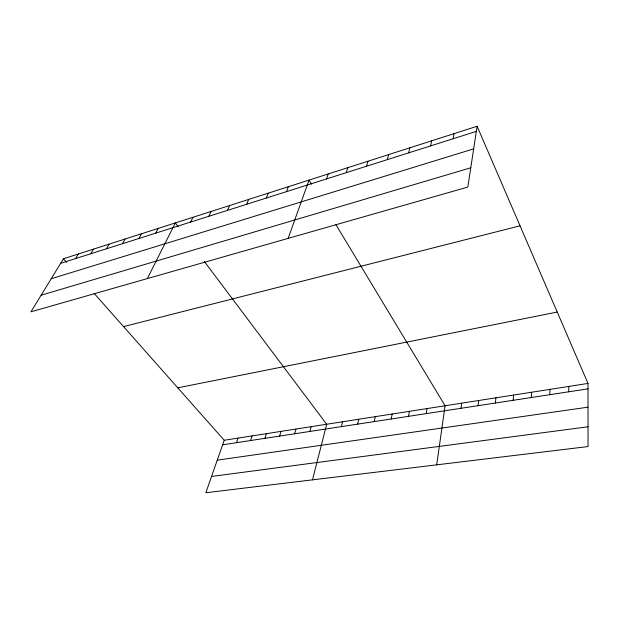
<?xml version="1.0" encoding="UTF-8"?>
<svg xmlns="http://www.w3.org/2000/svg" width="619" height="619" viewBox="0 0 619 619"><rect width="100%" height="100%" fill="white"/><g stroke="black" fill="none" stroke-linecap="round" stroke-linejoin="round"><path stroke-width="0.93" d="M568.691 391.804L568.791 386.434M549.788 394.698L549.989 389.366M531.288 397.53L531.582 392.245M513.174 400.307L513.561 395.061M495.432 403.023L495.912 397.816M478.061 405.685L478.626 400.516M461.039 408.292L461.681 403.162M436.697 464.846L445.084 405.755L335.769 224.426M477.11 126.261L467.84 187.07L30.95 311.814L63.455 258.757L477.11 126.261L588.004 383.432L588.05 446.562L205.841 492.739L224.225 440.256L94.173 293.437M426.251 413.616L427.056 408.571M408.532 416.332L409.414 411.326M453.147 138.749L454.075 133.642M391.2 418.986L392.16 414.026M374.24 421.585L375.269 416.664M430.6 145.906L431.667 140.815M357.635 424.131L358.734 419.249M408.656 152.87L409.863 147.802M341.379 426.623L342.547 421.771M312.487 479.857L326.685 424.255L204.347 261.504M387.301 159.648L388.631 154.603M309.864 431.451L311.156 426.677M294.59 433.787L295.936 429.052M366.502 166.248L367.957 161.226M279.618 436.078L281.018 431.389M264.947 438.329L266.402 433.671M346.245 172.678L347.808 167.679M250.563 440.535L252.065 435.908M326.507 178.937L328.178 173.962M236.466 442.693L238.013 438.105M288.152 238.377L309.043 180.098L311.45 184.091M286.489 191.642L288.369 186.714M266.271 198.057L268.251 193.159M246.602 204.301L248.676 199.426M227.452 210.375L229.618 205.531M208.812 216.294L211.048 211.481M190.644 222.059L192.966 217.277M147.345 278.581L175.339 222.917L178.226 226.755M155.694 233.154L158.155 228.426M138.873 238.493L141.395 233.789M122.461 243.7L125.046 239.027M106.445 248.784L109.091 244.141M90.823 253.744L93.515 249.124M75.564 258.587L78.311 253.999M60.662 263.315L476.328 131.39M51.215 278.736L473.667 148.87M41.117 295.217L470.78 167.78M123.568 326.615L520.037 225.811M177.785 387.827L557.232 312.061M224.225 440.256L588.004 383.432M222.631 444.813L588.011 388.84M217.261 460.157L588.019 407.17M211.551 476.444L588.035 426.777M63.455 258.757L66.628 262.332"/></g></svg>
